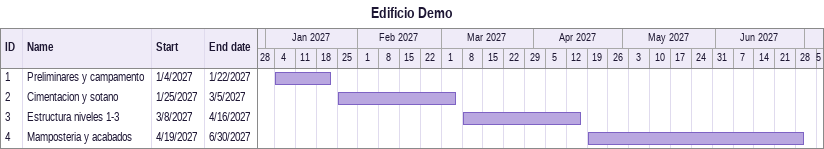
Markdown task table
Edificio Demo

| ID | Task | Start | Finish |
|---|---|---|---|
| 1 | Preliminares y campamento | 2027-01-04 | 2027-01-22 |
| 2 | Cimentacion y sotano | 2027-01-25 | 2027-03-05 |
| 3 | Estructura niveles 1-3 | 2027-03-08 | 2027-04-16 |
| 4 | Mamposteria y acabados | 2027-04-19 | 2027-06-30 |
